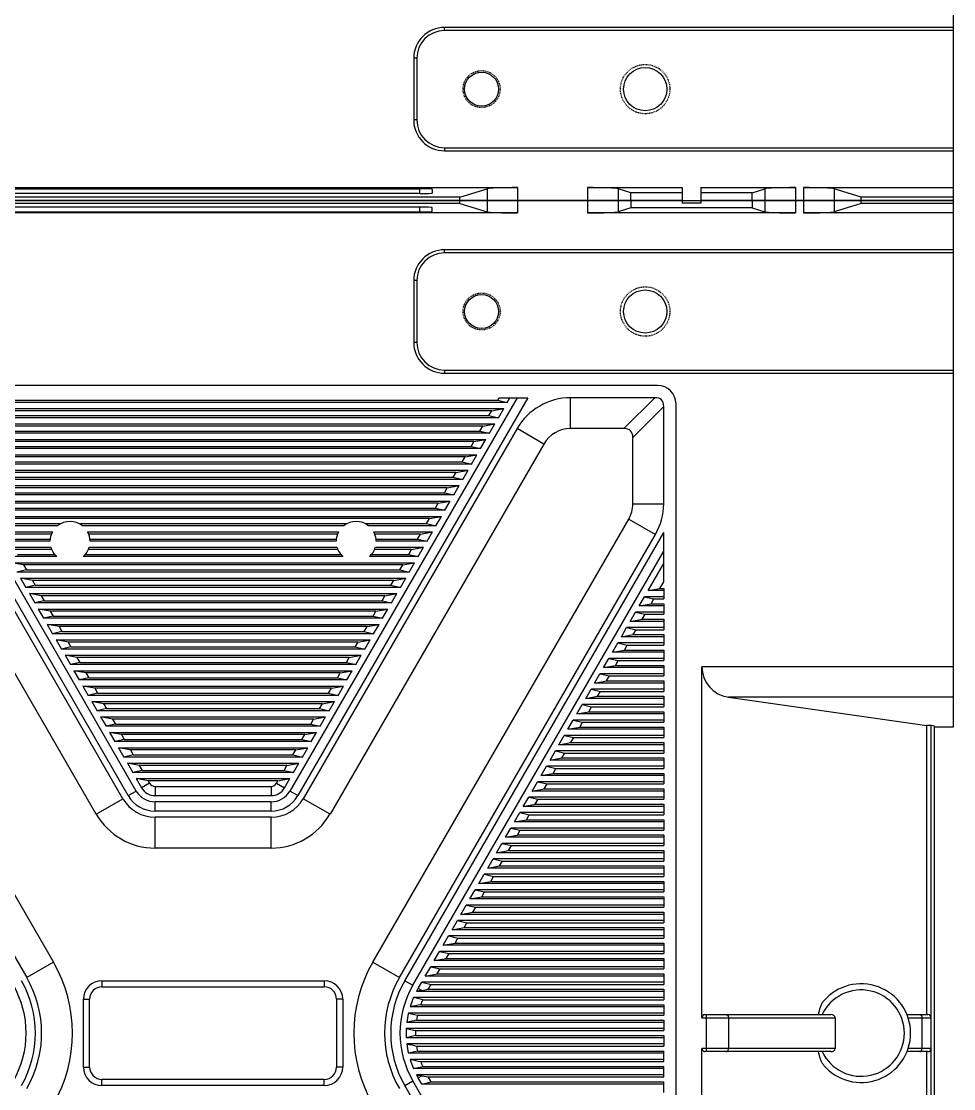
# Model space of a CAD drawing. Header units: millimetres. Extents: x 2185 to 26698, y 9658 to 17427.
# Drawn here: x 24235.5 to 24386.5, y 13711.7 to 13884.7 of the extents above; entities that cross this region are included whole.
import ezdxf

# ---------------------------------------------------------------- set-up
doc = ezdxf.new("R2010")
doc.units = ezdxf.units.MM
doc.linetypes.add('HIDDEN', pattern=[0.2, 0.1, -0.1])
doc.layers.add('02___PRT_ALL_AXES', color=7, linetype='Continuous')
doc.layers.add('DEFAULT_2', color=8, linetype='HIDDEN')

# ---------------------------------------------------------------- blocks, each defined once
blk = doc.blocks.new('543')
at = {"color": 7, "linetype": 'Continuous'}
for p, q in [((13760.14, 9953.98), (14000.09, 9953.98)), ((13920.12, 9953.48), (13920.12, 9953.98)), ((13924.51, 9953.98), (13924.51, 9952.14)), ((13929.46, 9953.98), (13929.46, 9951.95)), ((13940.78, 9953.98), (13940.78, 9951.95)), ((13945.73, 9953.98), (13945.73, 9952.14)), ((13947.8, 9953.98), (13947.8, 9952.77)), ((13967.44, 9953.98), (13967.44, 9952.77)), ((13969.51, 9953.98), (13969.51, 9952.14)), ((13974.46, 9953.98), (13974.46, 9951.95)), ((13975.78, 9953.98), (13975.78, 9951.95)), ((13980.73, 9953.98), (13980.73, 9952.14)), ((13985.12, 9953.48), (13985.12, 9953.98)), ((14000.09, 9868.64), (14000.09, 9953.98)), ((13929.46, 9951.95), (13830.78, 9951.95)), ((13920.12, 9953.48), (13840.12, 9953.48)), ((13913.62, 9952.91), (13846.62, 9952.91)), ((13846.62, 9952.12), (13913.62, 9952.12)), ((13913.62, 9952.12), (13913.62, 9952.91)), ((13915.62, 9952.21), (13915.62, 9952.82)), ((13920.12, 9953.48), (13924.51, 9952.14)), ((13974.46, 9951.95), (13940.78, 9951.95)), ((13947.8, 9952.77), (13945.73, 9952.14)), ((13967.44, 9952.77), (13947.8, 9952.77)), ((13967.44, 9952.77), (13969.51, 9952.14)), ((14000.09, 9951.95), (13975.78, 9951.95)), ((13985.12, 9953.48), (13980.73, 9952.14)), ((14000.09, 9953.48), (13985.12, 9953.48)), ((13917.62, 9945.48), (13917.62, 9945.98)), ((14000.09, 9945.98), (13917.62, 9945.98)), ((14000.09, 9945.48), (13917.62, 9945.48)), ((13912.62, 9940.98), (13912.62, 9930.98)), ((13913.12, 9940.98), (13912.62, 9940.98)), ((13913.12, 9940.98), (13913.12, 9930.98)), ((13913.12, 9930.98), (13912.62, 9930.98)), ((13917.62, 9926.48), (13917.62, 9925.98)), ((13917.62, 9926.48), (14000.09, 9926.48)), ((13917.62, 9925.98), (14000.09, 9925.98)), ((13952.12, 9924), (13808.12, 9924)), ((13866.38, 9857.5), (13829.14, 9922)), ((13867.68, 9858.25), (13830.87, 9922)), ((13927.78, 9921.25), (13832.46, 9921.25)), ((13833.99, 9921.6), (13926.25, 9921.6)), ((13929.37, 9922), (13892.56, 9858.25)), ((13931.1, 9922), (13893.86, 9857.5)), ((13926.25, 9921.6), (13926.48, 9922)), ((13926.25, 9921.6), (13927.78, 9921.25)), ((13926.48, 9922), (13931.1, 9922)), ((13927.78, 9921.25), (13928.21, 9922)), ((13938.03, 9917), (13938.03, 9922)), ((13951.68, 9922), (13938.03, 9922)), ((13951.68, 9922), (13946.68, 9917)), ((13955.12, 9717), (13955.12, 9921)), ((13833.04, 9920.25), (13927.2, 9920.25)), ((13925.27, 9919.9), (13834.97, 9919.9)), ((13835.43, 9919.1), (13924.81, 9919.1)), ((13924.81, 9919.1), (13925.27, 9919.9)), ((13924.81, 9919.1), (13926.34, 9918.75)), ((13925.27, 9919.9), (13927.2, 9920.25)), ((13926.34, 9918.75), (13927.2, 9920.25)), ((13953.12, 9920.57), (13948.12, 9915.57)), ((13953.12, 9904.82), (13953.12, 9920.57)), ((13926.34, 9918.75), (13833.9, 9918.75)), ((13834.48, 9917.75), (13925.76, 9917.75)), ((13923.83, 9917.4), (13836.41, 9917.4)), ((13923.36, 9916.6), (13923.83, 9917.4)), ((13923.83, 9917.4), (13925.76, 9917.75)), ((13924.89, 9916.25), (13925.76, 9917.75)), ((13865.51, 9857), (13830.87, 9917)), ((13924.89, 9916.25), (13835.35, 9916.25)), ((13836.88, 9916.6), (13923.36, 9916.6)), ((13929.37, 9917), (13894.73, 9857)), ((13923.36, 9916.6), (13924.89, 9916.25)), ((13933.7, 9914.5), (13929.37, 9917)), ((13946.68, 9917), (13938.03, 9917)), ((13948.12, 9904.82), (13948.12, 9915.57)), ((13861.18, 9854.5), (13826.54, 9914.5)), ((13835.92, 9915.25), (13924.32, 9915.25)), ((13923.45, 9913.75), (13836.79, 9913.75)), ((13922.38, 9914.9), (13837.86, 9914.9)), ((13838.32, 9914.1), (13921.92, 9914.1)), ((13933.7, 9914.5), (13899.06, 9854.5)), ((13921.92, 9914.1), (13922.38, 9914.9)), ((13921.92, 9914.1), (13923.45, 9913.75)), ((13922.38, 9914.9), (13924.32, 9915.25)), ((13923.45, 9913.75), (13924.32, 9915.25)), ((13837.37, 9912.75), (13922.87, 9912.75)), ((13920.94, 9912.4), (13839.3, 9912.4)), ((13920.48, 9911.6), (13920.94, 9912.4)), ((13920.94, 9912.4), (13922.87, 9912.75)), ((13922.01, 9911.25), (13922.87, 9912.75)), ((13922.01, 9911.25), (13838.23, 9911.25)), ((13839.76, 9911.6), (13920.48, 9911.6)), ((13920.48, 9911.6), (13922.01, 9911.25)), ((13838.81, 9910.25), (13921.43, 9910.25)), ((13920.56, 9908.75), (13839.68, 9908.75)), ((13919.5, 9909.9), (13840.74, 9909.9)), ((13841.21, 9909.1), (13919.03, 9909.1)), ((13919.03, 9909.1), (13919.5, 9909.9)), ((13919.03, 9909.1), (13920.56, 9908.75)), ((13919.5, 9909.9), (13921.43, 9910.25)), ((13920.56, 9908.75), (13921.43, 9910.25)), ((13840.25, 9907.75), (13919.99, 9907.75)), ((13918.05, 9907.4), (13842.19, 9907.4)), ((13917.59, 9906.6), (13918.05, 9907.4)), ((13918.05, 9907.4), (13919.99, 9907.75)), ((13919.12, 9906.25), (13919.99, 9907.75)), ((13919.12, 9906.25), (13841.12, 9906.25)), ((13841.7, 9905.25), (13918.54, 9905.25)), ((13842.65, 9906.6), (13917.59, 9906.6)), ((13916.61, 9904.9), (13918.54, 9905.25)), ((13917.59, 9906.6), (13919.12, 9906.25)), ((13917.68, 9903.75), (13918.54, 9905.25)), ((13917.68, 9903.75), (13842.56, 9903.75)), ((13916.61, 9904.9), (13843.63, 9904.9)), ((13844.09, 9904.1), (13916.15, 9904.1)), ((13916.15, 9904.1), (13916.61, 9904.9)), ((13916.15, 9904.1), (13917.68, 9903.75)), ((13948.12, 9904.82), (13953.12, 9904.82)), ((13812.79, 9902.32), (13854.25, 9830.5)), ((13843.14, 9902.75), (13917.1, 9902.75)), ((13915.17, 9902.4), (13845.07, 9902.4)), ((13905.99, 9830.5), (13947.45, 9902.32)), ((13914.7, 9901.6), (13915.17, 9902.4)), ((13915.17, 9902.4), (13917.1, 9902.75)), ((13916.23, 9901.25), (13917.1, 9902.75)), ((13947.45, 9902.32), (13951.78, 9899.82)), ((13911.18, 9827.5), (13953.12, 9900.14)), ((13913.26, 9899.1), (13913.72, 9899.9)), ((13913.72, 9899.9), (13915.66, 9900.25)), ((13914.7, 9901.6), (13916.23, 9901.25)), ((13914.79, 9898.75), (13915.66, 9900.25)), ((13953.12, 9892.14), (13953.12, 9900.14)), ((13808.46, 9899.82), (13849.92, 9828)), ((13910.32, 9828), (13951.78, 9899.82)), ((13913.26, 9899.1), (13914.79, 9898.75)), ((13911.82, 9896.6), (13912.28, 9897.4)), ((13911.82, 9896.6), (13913.35, 9896.25)), ((13912.28, 9897.4), (13914.21, 9897.75)), ((13912.48, 9826.75), (13953.12, 9897.14)), ((13913.35, 9896.25), (13914.21, 9897.75)), ((13849.4, 9894.9), (13847.47, 9895.25)), ((13847.47, 9895.25), (13912.77, 9895.25)), ((13849.4, 9894.9), (13849.87, 9894.1)), ((13910.84, 9894.9), (13849.4, 9894.9)), ((13910.37, 9894.1), (13910.84, 9894.9)), ((13910.84, 9894.9), (13912.77, 9895.25)), ((13911.9, 9893.75), (13912.77, 9895.25)), ((13950.59, 9890.75), (13953.12, 9895.14)), ((13849.87, 9894.1), (13848.34, 9893.75)), ((13911.9, 9893.75), (13848.34, 9893.75)), ((13849.87, 9894.1), (13910.37, 9894.1)), ((13910.37, 9894.1), (13911.9, 9893.75)), ((13848.91, 9892.75), (13849.78, 9891.25)), ((13848.91, 9892.75), (13911.33, 9892.75)), ((13850.85, 9892.4), (13848.91, 9892.75)), ((13851.31, 9891.6), (13849.78, 9891.25)), ((13910.46, 9891.25), (13849.78, 9891.25)), ((13850.85, 9892.4), (13851.31, 9891.6)), ((13909.39, 9892.4), (13850.85, 9892.4)), ((13851.31, 9891.6), (13908.93, 9891.6)), ((13908.93, 9891.6), (13909.39, 9892.4)), ((13908.93, 9891.6), (13910.46, 9891.25)), ((13909.39, 9892.4), (13911.33, 9892.75)), ((13910.46, 9891.25), (13911.33, 9892.75)), ((13952.52, 9891.1), (13953.12, 9892.14)), ((13850.36, 9890.25), (13851.22, 9888.75)), ((13850.36, 9890.25), (13909.88, 9890.25)), ((13852.29, 9889.9), (13850.36, 9890.25)), ((13852.29, 9889.9), (13852.75, 9889.1)), ((13907.95, 9889.9), (13852.29, 9889.9)), ((13907.49, 9889.1), (13907.95, 9889.9)), ((13907.95, 9889.9), (13909.88, 9890.25)), ((13909.02, 9888.75), (13909.88, 9890.25)), ((13949.14, 9888.25), (13950.01, 9889.75)), ((13953.12, 9889.75), (13950.01, 9889.75)), ((13950.01, 9889.75), (13951.54, 9889.4)), ((13950.59, 9890.75), (13952.52, 9891.1)), ((13953.12, 9890.75), (13950.59, 9890.75)), ((13952.52, 9891.1), (13953.12, 9891.1)), ((13953.12, 9891.1), (13953.12, 9889.4)), ((13852.75, 9889.1), (13851.22, 9888.75)), ((13909.02, 9888.75), (13851.22, 9888.75)), ((13852.75, 9889.1), (13907.49, 9889.1)), ((13907.49, 9889.1), (13909.02, 9888.75)), ((13949.14, 9888.25), (13951.08, 9888.6)), ((13953.12, 9888.25), (13949.14, 9888.25)), ((13951.08, 9888.6), (13951.54, 9889.4)), ((13951.08, 9888.6), (13953.12, 9888.6)), ((13951.54, 9889.4), (13953.12, 9889.4)), ((13953.12, 9888.6), (13953.12, 9886.9)), ((13851.8, 9887.75), (13852.67, 9886.25)), ((13851.8, 9887.75), (13908.44, 9887.75)), ((13853.73, 9887.4), (13851.8, 9887.75)), ((13854.2, 9886.6), (13852.67, 9886.25)), ((13907.57, 9886.25), (13852.67, 9886.25)), ((13853.73, 9887.4), (13854.2, 9886.6)), ((13906.51, 9887.4), (13853.73, 9887.4)), ((13854.2, 9886.6), (13906.04, 9886.6)), ((13906.04, 9886.6), (13906.51, 9887.4)), ((13906.04, 9886.6), (13907.57, 9886.25)), ((13906.51, 9887.4), (13908.44, 9887.75)), ((13907.57, 9886.25), (13908.44, 9887.75)), ((13947.7, 9885.75), (13948.57, 9887.25)), ((13947.7, 9885.75), (13949.63, 9886.1)), ((13953.12, 9887.25), (13948.57, 9887.25)), ((13948.57, 9887.25), (13950.1, 9886.9)), ((13949.63, 9886.1), (13950.1, 9886.9)), ((13949.63, 9886.1), (13953.12, 9886.1)), ((13950.1, 9886.9), (13953.12, 9886.9)), ((13953.12, 9886.1), (13953.12, 9884.4)), ((13853.24, 9885.25), (13854.11, 9883.75)), ((13853.24, 9885.25), (13907, 9885.25)), ((13855.18, 9884.9), (13853.24, 9885.25)), ((13855.18, 9884.9), (13855.64, 9884.1)), ((13905.06, 9884.9), (13855.18, 9884.9)), ((13904.6, 9884.1), (13905.06, 9884.9)), ((13905.06, 9884.9), (13907, 9885.25)), ((13906.13, 9883.75), (13907, 9885.25)), ((13946.26, 9883.25), (13947.12, 9884.75)), ((13953.12, 9884.75), (13947.12, 9884.75)), ((13947.12, 9884.75), (13948.65, 9884.4)), ((13953.12, 9885.75), (13947.7, 9885.75)), ((13948.19, 9883.6), (13948.65, 9884.4)), ((13948.65, 9884.4), (13953.12, 9884.4)), ((13855.64, 9884.1), (13854.11, 9883.75)), ((13906.13, 9883.75), (13854.11, 9883.75)), ((13854.69, 9882.75), (13855.55, 9881.25)), ((13856.62, 9882.4), (13854.69, 9882.75)), ((13854.69, 9882.75), (13905.55, 9882.75)), ((13855.64, 9884.1), (13904.6, 9884.1)), ((13903.62, 9882.4), (13905.55, 9882.75)), ((13904.6, 9884.1), (13906.13, 9883.75)), ((13904.69, 9881.25), (13905.55, 9882.75)), ((13946.26, 9883.25), (13948.19, 9883.6)), ((13953.12, 9883.25), (13946.26, 9883.25)), ((13948.19, 9883.6), (13953.12, 9883.6)), ((13953.12, 9883.6), (13953.12, 9881.9)), ((13857.08, 9881.6), (13855.55, 9881.25)), ((13904.69, 9881.25), (13855.55, 9881.25)), ((13856.62, 9882.4), (13857.08, 9881.6)), ((13903.62, 9882.4), (13856.62, 9882.4)), ((13857.08, 9881.6), (13903.16, 9881.6)), ((13903.16, 9881.6), (13903.62, 9882.4)), ((13903.16, 9881.6), (13904.69, 9881.25)), ((13944.81, 9880.75), (13945.68, 9882.25)), ((13944.81, 9880.75), (13946.75, 9881.1)), ((13953.12, 9882.25), (13945.68, 9882.25)), ((13945.68, 9882.25), (13947.21, 9881.9)), ((13946.75, 9881.1), (13947.21, 9881.9)), ((13946.75, 9881.1), (13953.12, 9881.1)), ((13947.21, 9881.9), (13953.12, 9881.9)), ((13953.12, 9881.1), (13953.12, 9879.4)), ((13856.13, 9880.25), (13857, 9878.75)), ((13858.06, 9879.9), (13856.13, 9880.25)), ((13856.13, 9880.25), (13904.11, 9880.25)), ((13858.06, 9879.9), (13858.53, 9879.1)), ((13902.18, 9879.9), (13858.06, 9879.9)), ((13901.71, 9879.1), (13902.18, 9879.9)), ((13902.18, 9879.9), (13904.11, 9880.25)), ((13903.24, 9878.75), (13904.11, 9880.25)), ((13943.37, 9878.25), (13944.24, 9879.75)), ((13953.12, 9879.75), (13944.24, 9879.75)), ((13944.24, 9879.75), (13945.77, 9879.4)), ((13953.12, 9880.75), (13944.81, 9880.75)), ((13945.3, 9878.6), (13945.77, 9879.4)), ((13945.77, 9879.4), (13953.12, 9879.4)), ((13858.53, 9879.1), (13857, 9878.75)), ((13903.24, 9878.75), (13857, 9878.75)), ((13857.57, 9877.75), (13858.44, 9876.25)), ((13857.57, 9877.75), (13902.67, 9877.75)), ((13859.51, 9877.4), (13857.57, 9877.75)), ((13858.53, 9879.1), (13901.71, 9879.1)), ((13900.73, 9877.4), (13902.67, 9877.75)), ((13901.71, 9879.1), (13903.24, 9878.75)), ((13901.8, 9876.25), (13902.67, 9877.75)), ((13943.37, 9878.25), (13945.3, 9878.6)), ((13953.12, 9878.25), (13943.37, 9878.25)), ((13945.3, 9878.6), (13953.12, 9878.6)), ((13953.12, 9878.6), (13953.12, 9876.9)), ((14000.09, 9878.4), (13959.31, 9878.4)), ((13959.31, 9821.5), (13959.31, 9878.4)), ((13859.97, 9876.6), (13858.44, 9876.25)), ((13901.8, 9876.25), (13858.44, 9876.25)), ((13859.51, 9877.4), (13859.97, 9876.6)), ((13900.73, 9877.4), (13859.51, 9877.4)), ((13859.97, 9876.6), (13900.27, 9876.6)), ((13900.27, 9876.6), (13900.73, 9877.4)), ((13900.27, 9876.6), (13901.8, 9876.25)), ((13941.93, 9875.75), (13942.79, 9877.25)), ((13941.93, 9875.75), (13943.86, 9876.1)), ((13953.12, 9875.75), (13941.93, 9875.75)), ((13953.12, 9877.25), (13942.79, 9877.25)), ((13942.79, 9877.25), (13944.32, 9876.9)), ((13943.86, 9876.1), (13944.32, 9876.9)), ((13943.86, 9876.1), (13953.12, 9876.1)), ((13944.32, 9876.9), (13953.12, 9876.9)), ((13953.12, 9876.1), (13953.12, 9874.4)), ((13859.02, 9875.25), (13859.88, 9873.75)), ((13859.02, 9875.25), (13901.22, 9875.25)), ((13860.95, 9874.9), (13859.02, 9875.25)), ((13861.41, 9874.1), (13859.88, 9873.75)), ((13860.95, 9874.9), (13861.41, 9874.1)), ((13899.29, 9874.9), (13860.95, 9874.9)), ((13861.41, 9874.1), (13898.83, 9874.1)), ((13898.83, 9874.1), (13899.29, 9874.9)), ((13898.83, 9874.1), (13900.36, 9873.75)), ((13899.29, 9874.9), (13901.22, 9875.25)), ((13900.36, 9873.75), (13901.22, 9875.25)), ((13940.48, 9873.25), (13941.35, 9874.75)), ((13953.12, 9874.75), (13941.35, 9874.75)), ((13941.35, 9874.75), (13942.88, 9874.4)), ((13942.42, 9873.6), (13942.88, 9874.4)), ((13942.88, 9874.4), (13953.12, 9874.4)), ((13900.36, 9873.75), (13859.88, 9873.75)), ((13860.46, 9872.75), (13861.33, 9871.25)), ((13860.46, 9872.75), (13899.78, 9872.75)), ((13862.39, 9872.4), (13860.46, 9872.75)), ((13862.39, 9872.4), (13862.86, 9871.6)), ((13897.85, 9872.4), (13862.39, 9872.4)), ((13897.38, 9871.6), (13897.85, 9872.4)), ((13897.85, 9872.4), (13899.78, 9872.75)), ((13898.91, 9871.25), (13899.78, 9872.75)), ((13939.04, 9870.75), (13939.91, 9872.25)), ((13953.12, 9872.25), (13939.91, 9872.25)), ((13939.91, 9872.25), (13941.44, 9871.9)), ((13940.48, 9873.25), (13942.42, 9873.6)), ((13953.12, 9873.25), (13940.48, 9873.25)), ((13942.42, 9873.6), (13953.12, 9873.6)), ((13953.12, 9873.6), (13953.12, 9871.9)), ((14000.09, 9873.45), (13963.61, 9873.45)), ((13963.61, 9873.45), (13995.73, 9868.87)), ((13862.86, 9871.6), (13861.33, 9871.25)), ((13898.91, 9871.25), (13861.33, 9871.25)), ((13862.86, 9871.6), (13897.38, 9871.6)), ((13897.38, 9871.6), (13898.91, 9871.25)), ((13939.04, 9870.75), (13940.97, 9871.1)), ((13953.12, 9870.75), (13939.04, 9870.75)), ((13940.97, 9871.1), (13941.44, 9871.9)), ((13940.97, 9871.1), (13953.12, 9871.1)), ((13941.44, 9871.9), (13953.12, 9871.9)), ((13953.12, 9871.1), (13953.12, 9869.4)), ((13861.9, 9870.25), (13862.77, 9868.75)), ((13861.9, 9870.25), (13898.34, 9870.25)), ((13863.84, 9869.9), (13861.9, 9870.25)), ((13864.3, 9869.1), (13862.77, 9868.75)), ((13863.84, 9869.9), (13864.3, 9869.1)), ((13896.4, 9869.9), (13863.84, 9869.9)), ((13864.3, 9869.1), (13895.94, 9869.1)), ((13895.94, 9869.1), (13896.4, 9869.9)), ((13895.94, 9869.1), (13897.47, 9868.75)), ((13896.4, 9869.9), (13898.34, 9870.25)), ((13897.47, 9868.75), (13898.34, 9870.25)), ((13937.6, 9868.25), (13938.46, 9869.75)), ((13953.12, 9869.75), (13938.46, 9869.75)), ((13938.46, 9869.75), (13939.99, 9869.4)), ((13939.53, 9868.6), (13939.99, 9869.4)), ((13939.99, 9869.4), (13953.12, 9869.4)), ((13996.43, 9868.87), (13995.73, 9868.87)), ((13995.73, 9822), (13995.73, 9868.87)), ((13997.02, 9868.78), (13996.43, 9868.87)), ((13996.43, 9769.14), (13996.43, 9868.87)), ((13997.02, 9769.22), (13997.02, 9868.78)), ((13897.47, 9868.75), (13862.77, 9868.75)), ((13863.35, 9867.75), (13864.21, 9866.25)), ((13865.28, 9867.4), (13863.35, 9867.75)), ((13863.35, 9867.75), (13896.89, 9867.75)), ((13865.28, 9867.4), (13865.74, 9866.6)), ((13894.96, 9867.4), (13865.28, 9867.4)), ((13894.5, 9866.6), (13894.96, 9867.4)), ((13894.96, 9867.4), (13896.89, 9867.75)), ((13896.03, 9866.25), (13896.89, 9867.75)), ((13936.15, 9865.75), (13937.02, 9867.25)), ((13953.12, 9867.25), (13937.02, 9867.25)), ((13937.02, 9867.25), (13938.55, 9866.9)), ((13937.6, 9868.25), (13939.53, 9868.6)), ((13953.12, 9868.25), (13937.6, 9868.25)), ((13939.53, 9868.6), (13953.12, 9868.6)), ((13953.12, 9868.6), (13953.12, 9866.9)), ((13997.02, 9868.64), (14000.09, 9868.64)), ((13865.74, 9866.6), (13864.21, 9866.25)), ((13896.03, 9866.25), (13864.21, 9866.25)), ((13865.74, 9866.6), (13894.5, 9866.6)), ((13894.5, 9866.6), (13896.03, 9866.25)), ((13936.15, 9865.75), (13938.09, 9866.1)), ((13953.12, 9865.75), (13936.15, 9865.75)), ((13938.09, 9866.1), (13938.55, 9866.9)), ((13938.09, 9866.1), (13953.12, 9866.1)), ((13938.55, 9866.9), (13953.12, 9866.9)), ((13953.12, 9866.1), (13953.12, 9864.4)), ((13864.79, 9865.25), (13865.66, 9863.75)), ((13866.72, 9864.9), (13864.79, 9865.25)), ((13864.79, 9865.25), (13895.45, 9865.25)), ((13867.19, 9864.1), (13865.66, 9863.75)), ((13894.58, 9863.75), (13865.66, 9863.75)), ((13866.72, 9864.9), (13867.19, 9864.1)), ((13893.52, 9864.9), (13866.72, 9864.9)), ((13867.19, 9864.1), (13893.05, 9864.1)), ((13893.05, 9864.1), (13893.52, 9864.9)), ((13893.05, 9864.1), (13894.58, 9863.75)), ((13893.52, 9864.9), (13895.45, 9865.25)), ((13894.58, 9863.75), (13895.45, 9865.25)), ((13934.71, 9863.25), (13935.58, 9864.75)), ((13934.71, 9863.25), (13936.64, 9863.6)), ((13953.12, 9864.75), (13935.58, 9864.75)), ((13935.58, 9864.75), (13937.11, 9864.4)), ((13936.64, 9863.6), (13937.11, 9864.4)), ((13936.64, 9863.6), (13953.12, 9863.6)), ((13937.11, 9864.4), (13953.12, 9864.4)), ((13953.12, 9863.6), (13953.12, 9861.9)), ((13866.23, 9862.75), (13867.1, 9861.25)), ((13866.23, 9862.75), (13894.01, 9862.75)), ((13868.17, 9862.4), (13866.23, 9862.75)), ((13868.17, 9862.4), (13868.63, 9861.6)), ((13892.07, 9862.4), (13868.17, 9862.4)), ((13891.61, 9861.6), (13892.07, 9862.4)), ((13892.07, 9862.4), (13894.01, 9862.75)), ((13893.14, 9861.25), (13894.01, 9862.75)), ((13933.27, 9860.75), (13934.13, 9862.25)), ((13953.12, 9862.25), (13934.13, 9862.25)), ((13934.13, 9862.25), (13935.66, 9861.9)), ((13953.12, 9863.25), (13934.71, 9863.25)), ((13935.2, 9861.1), (13935.66, 9861.9)), ((13935.66, 9861.9), (13953.12, 9861.9)), ((13868.63, 9861.6), (13867.1, 9861.25)), ((13893.14, 9861.25), (13867.1, 9861.25)), ((13867.68, 9860.25), (13868.54, 9858.75)), ((13867.68, 9860.25), (13892.56, 9860.25)), ((13869.61, 9859.9), (13867.68, 9860.25)), ((13868.63, 9861.6), (13891.61, 9861.6)), ((13890.63, 9859.9), (13892.56, 9860.25)), ((13891.61, 9861.6), (13893.14, 9861.25)), ((13891.7, 9858.75), (13892.56, 9860.25)), ((13933.27, 9860.75), (13935.2, 9861.1)), ((13953.12, 9860.75), (13933.27, 9860.75)), ((13935.2, 9861.1), (13953.12, 9861.1)), ((13953.12, 9861.1), (13953.12, 9859.4)), ((13869.84, 9859.5), (13868.54, 9858.75)), ((13869.61, 9859.9), (13869.84, 9859.5)), ((13890.63, 9859.9), (13869.61, 9859.9)), ((13870.71, 9859), (13870.71, 9857.5)), ((13870.71, 9859), (13889.53, 9859)), ((13889.53, 9859), (13889.53, 9857.5)), ((13890.4, 9859.5), (13890.63, 9859.9)), ((13890.4, 9859.5), (13891.7, 9858.75)), ((13931.82, 9858.25), (13932.69, 9859.75)), ((13931.82, 9858.25), (13933.76, 9858.6)), ((13953.12, 9859.75), (13932.69, 9859.75)), ((13932.69, 9859.75), (13934.22, 9859.4)), ((13933.76, 9858.6), (13934.22, 9859.4)), ((13933.76, 9858.6), (13953.12, 9858.6)), ((13934.22, 9859.4), (13953.12, 9859.4)), ((13953.12, 9858.6), (13953.12, 9856.9)), ((13861.18, 9854.5), (13865.51, 9857)), ((13866.38, 9857.5), (13867.68, 9858.25)), ((13870.71, 9857.5), (13889.53, 9857.5)), ((13893.86, 9857.5), (13892.56, 9858.25)), ((13899.06, 9854.5), (13894.73, 9857)), ((13930.38, 9855.75), (13931.25, 9857.25)), ((13953.12, 9857.25), (13931.25, 9857.25)), ((13931.25, 9857.25), (13932.78, 9856.9)), ((13953.12, 9858.25), (13931.82, 9858.25)), ((13932.31, 9856.1), (13932.78, 9856.9)), ((13932.78, 9856.9), (13953.12, 9856.9)), ((13870.71, 9855), (13870.71, 9856.5)), ((13889.53, 9856.5), (13870.71, 9856.5)), ((13889.53, 9855), (13870.71, 9855)), ((13889.53, 9855), (13889.53, 9856.5)), ((13930.38, 9855.75), (13932.31, 9856.1)), ((13953.12, 9855.75), (13930.38, 9855.75)), ((13932.31, 9856.1), (13953.12, 9856.1)), ((13953.12, 9856.1), (13953.12, 9854.4)), ((13870.71, 9849), (13870.71, 9854)), ((13889.53, 9854), (13870.71, 9854)), ((13889.53, 9849), (13889.53, 9854)), ((13928.94, 9853.25), (13929.8, 9854.75)), ((13928.94, 9853.25), (13930.87, 9853.6)), ((13953.12, 9853.25), (13928.94, 9853.25)), ((13953.12, 9854.75), (13929.8, 9854.75)), ((13929.8, 9854.75), (13931.33, 9854.4)), ((13930.87, 9853.6), (13931.33, 9854.4)), ((13930.87, 9853.6), (13953.12, 9853.6)), ((13931.33, 9854.4), (13953.12, 9854.4)), ((13953.12, 9853.6), (13953.12, 9851.9)), ((13927.49, 9850.75), (13928.36, 9852.25)), ((13953.12, 9852.25), (13928.36, 9852.25)), ((13928.36, 9852.25), (13929.89, 9851.9)), ((13929.43, 9851.1), (13929.89, 9851.9)), ((13929.89, 9851.9), (13953.12, 9851.9)), ((13926.05, 9848.25), (13926.91, 9849.75)), ((13953.12, 9849.75), (13926.91, 9849.75)), ((13926.91, 9849.75), (13928.44, 9849.4)), ((13927.49, 9850.75), (13929.43, 9851.1)), ((13953.12, 9850.75), (13927.49, 9850.75)), ((13953.12, 9851.1), (13929.43, 9851.1)), ((13953.12, 9851.1), (13953.12, 9849.4)), ((13889.53, 9849), (13870.71, 9849)), ((13926.05, 9848.25), (13927.98, 9848.6)), ((13953.12, 9848.25), (13926.05, 9848.25)), ((13927.98, 9848.6), (13928.44, 9849.4)), ((13927.98, 9848.6), (13953.12, 9848.6)), ((13928.44, 9849.4), (13953.12, 9849.4)), ((13953.12, 9848.6), (13953.12, 9846.9)), ((13924.61, 9845.75), (13925.47, 9847.25)), ((13953.12, 9847.25), (13925.47, 9847.25)), ((13925.47, 9847.25), (13927, 9846.9)), ((13926.54, 9846.1), (13927, 9846.9)), ((13927, 9846.9), (13953.12, 9846.9)), ((13923.16, 9843.25), (13924.03, 9844.75)), ((13953.12, 9844.75), (13924.03, 9844.75)), ((13924.03, 9844.75), (13925.56, 9844.4)), ((13924.61, 9845.75), (13926.54, 9846.1)), ((13953.12, 9845.75), (13924.61, 9845.75)), ((13926.54, 9846.1), (13953.12, 9846.1)), ((13953.12, 9846.1), (13953.12, 9844.4)), ((13923.16, 9843.25), (13925.1, 9843.6)), ((13953.12, 9843.25), (13923.16, 9843.25)), ((13925.1, 9843.6), (13925.56, 9844.4)), ((13925.1, 9843.6), (13953.12, 9843.6)), ((13925.56, 9844.4), (13953.12, 9844.4)), ((13953.12, 9843.6), (13953.12, 9841.9)), ((13921.72, 9840.75), (13922.58, 9842.25)), ((13921.72, 9840.75), (13923.65, 9841.1)), ((13953.12, 9842.25), (13922.58, 9842.25)), ((13922.58, 9842.25), (13924.11, 9841.9)), ((13923.65, 9841.1), (13924.11, 9841.9)), ((13923.65, 9841.1), (13953.12, 9841.1)), ((13924.11, 9841.9), (13953.12, 9841.9)), ((13953.12, 9841.1), (13953.12, 9839.4)), ((13920.28, 9838.25), (13921.14, 9839.75)), ((13953.12, 9839.75), (13921.14, 9839.75)), ((13921.14, 9839.75), (13922.67, 9839.4)), ((13953.12, 9840.75), (13921.72, 9840.75)), ((13922.21, 9838.6), (13922.67, 9839.4)), ((13922.67, 9839.4), (13953.12, 9839.4)), ((13920.28, 9838.25), (13922.21, 9838.6)), ((13953.12, 9838.25), (13920.28, 9838.25)), ((13922.21, 9838.6), (13953.12, 9838.6)), ((13953.12, 9838.6), (13953.12, 9836.9)), ((13918.83, 9835.75), (13919.7, 9837.25)), ((13918.83, 9835.75), (13920.77, 9836.1)), ((13953.12, 9837.25), (13919.7, 9837.25)), ((13919.7, 9837.25), (13921.23, 9836.9)), ((13920.77, 9836.1), (13921.23, 9836.9)), ((13920.77, 9836.1), (13953.12, 9836.1)), ((13921.23, 9836.9), (13953.12, 9836.9)), ((13953.12, 9836.1), (13953.12, 9834.4)), ((13917.39, 9833.25), (13918.25, 9834.75)), ((13953.12, 9834.75), (13918.25, 9834.75)), ((13918.25, 9834.75), (13919.78, 9834.4)), ((13953.12, 9835.75), (13918.83, 9835.75)), ((13919.32, 9833.6), (13919.78, 9834.4)), ((13919.78, 9834.4), (13953.12, 9834.4)), ((13917.39, 9833.25), (13919.32, 9833.6)), ((13953.12, 9833.25), (13917.39, 9833.25)), ((13919.32, 9833.6), (13953.12, 9833.6)), ((13953.12, 9833.6), (13953.12, 9831.9)), ((13915.95, 9830.75), (13916.81, 9832.25)), ((13915.95, 9830.75), (13917.88, 9831.1)), ((13953.12, 9830.75), (13915.95, 9830.75)), ((13953.12, 9832.25), (13916.81, 9832.25)), ((13916.81, 9832.25), (13918.34, 9831.9)), ((13917.88, 9831.1), (13918.34, 9831.9)), ((13917.88, 9831.1), (13953.12, 9831.1)), ((13918.34, 9831.9), (13953.12, 9831.9)), ((13953.12, 9831.1), (13953.12, 9829.4)), ((13854.25, 9830.5), (13849.92, 9828)), ((13905.99, 9830.5), (13910.32, 9828)), ((13914.5, 9828.25), (13915.37, 9829.75)), ((13953.12, 9829.75), (13915.37, 9829.75)), ((13915.37, 9829.75), (13916.9, 9829.4)), ((13916.44, 9828.6), (13916.9, 9829.4)), ((13916.9, 9829.4), (13953.12, 9829.4)), ((13862.12, 9827.5), (13862.12, 9826.5)), ((13862.12, 9827.5), (13898.12, 9827.5)), ((13898.12, 9827.5), (13898.12, 9826.5)), ((13911.18, 9827.5), (13912.48, 9826.75)), ((13913.35, 9826.25), (13913.92, 9827.25)), ((13953.12, 9827.25), (13913.92, 9827.25)), ((13913.92, 9827.25), (13915.45, 9826.9)), ((13914.5, 9828.25), (13916.44, 9828.6)), ((13953.12, 9828.25), (13914.5, 9828.25)), ((13916.44, 9828.6), (13953.12, 9828.6)), ((13953.12, 9828.6), (13953.12, 9826.9)), ((13862.12, 9826.5), (13898.12, 9826.5)), ((13953.12, 9825.75), (13913.07, 9825.75)), ((13913.94, 9825.91), (13913.35, 9826.25)), ((13913.94, 9825.91), (13914.99, 9826.1)), ((13914.99, 9826.1), (13915.45, 9826.9)), ((13914.99, 9826.1), (13953.12, 9826.1)), ((13915.45, 9826.9), (13953.12, 9826.9)), ((13953.12, 9826.1), (13953.12, 9824.4)), ((13859.12, 9813.5), (13859.12, 9824.5)), ((13859.12, 9824.5), (13860.12, 9824.5)), ((13860.12, 9813.5), (13860.12, 9824.5)), ((13901.12, 9824.5), (13900.12, 9824.5)), ((13900.12, 9824.5), (13900.12, 9813.5)), ((13901.12, 9824.5), (13901.12, 9813.5)), ((13953.12, 9824.75), (13912.59, 9824.75)), ((13914.08, 9824.4), (13912.59, 9824.75)), ((13914.08, 9824.4), (13953.12, 9824.4)), ((13953.12, 9822.25), (13911.77, 9822.25)), ((13911.77, 9822.25), (13913.23, 9821.9)), ((13953.12, 9823.25), (13912.04, 9823.25)), ((13913.75, 9823.6), (13953.12, 9823.6)), ((13953.12, 9823.6), (13953.12, 9821.9)), ((13953.12, 9820.75), (13911.51, 9820.75)), ((13913.08, 9821.1), (13953.12, 9821.1)), ((13913.23, 9821.9), (13953.12, 9821.9)), ((13953.12, 9821.1), (13953.12, 9819.4)), ((13959.31, 9821.5), (13963.61, 9821.5)), ((13959.81, 9822), (13963.25, 9822)), ((13960.07, 9816), (13960.07, 9822)), ((13963.61, 9821.5), (13963.61, 9816.5)), ((13992.54, 9822), (13995.93, 9822)), ((13992.72, 9821.5), (13996.43, 9821.5)), ((13994.97, 9816.5), (13994.97, 9821.5)), ((13953.12, 9819.75), (13911.42, 9819.75)), ((13911.42, 9819.75), (13912.91, 9819.4)), ((13912.91, 9818.6), (13911.42, 9818.25)), ((13912.91, 9819.4), (13953.12, 9819.4)), ((13912.91, 9818.6), (13953.12, 9818.6)), ((13953.12, 9818.6), (13953.12, 9816.9)), ((13953.12, 9818.25), (13911.42, 9818.25)), ((13953.12, 9817.25), (13911.51, 9817.25)), ((13913.08, 9816.9), (13953.12, 9816.9)), ((13913.23, 9816.1), (13911.77, 9815.75)), ((13953.12, 9815.75), (13911.77, 9815.75)), ((13913.23, 9816.1), (13953.12, 9816.1)), ((13953.12, 9814.4), (13953.12, 9816.1)), ((13963.61, 9816.5), (13959.31, 9816.5)), ((13959.31, 9759.6), (13959.31, 9816.5)), ((13963.25, 9816), (13959.81, 9816)), ((13995.93, 9816), (13992.54, 9816)), ((13996.43, 9816.5), (13992.72, 9816.5)), ((13995.73, 9769.14), (13995.73, 9816)), ((13859.12, 9813.5), (13860.12, 9813.5)), ((13901.12, 9813.5), (13900.12, 9813.5)), ((13953.12, 9814.75), (13912.04, 9814.75)), ((13912.59, 9813.25), (13914.08, 9813.6)), ((13913.75, 9814.4), (13953.12, 9814.4)), ((13914.08, 9813.6), (13953.12, 9813.6)), ((13953.12, 9811.9), (13953.12, 9813.6)), ((13953.12, 9813.25), (13912.59, 9813.25)), ((13953.12, 9812.25), (13913.07, 9812.25)), ((13913.35, 9811.75), (13913.94, 9812.09)), ((13913.92, 9810.75), (13913.35, 9811.75)), ((13913.94, 9812.09), (13914.99, 9811.9)), ((13914.99, 9811.9), (13953.12, 9811.9)), ((13915.45, 9811.1), (13914.99, 9811.9)), ((13862.12, 9810.5), (13862.12, 9811.5)), ((13898.12, 9811.5), (13862.12, 9811.5)), ((13898.12, 9810.5), (13862.12, 9810.5)), ((13898.12, 9810.5), (13898.12, 9811.5)), ((13911.18, 9810.5), (13912.48, 9811.25)), ((13953.12, 9737.86), (13911.18, 9810.5)), ((13953.12, 9740.86), (13912.48, 9811.25)), ((13913.92, 9810.75), (13915.45, 9811.1)), ((13953.12, 9810.75), (13913.92, 9810.75)), ((13915.45, 9811.1), (13953.12, 9811.1)), ((13953.12, 9809.4), (13953.12, 9811.1)), ((14000.09, 9684.03), (14000.09, 9769.37)), ((14000.09, 9712.03), (13917.62, 9712.03)), ((13917.62, 9711.53), (13917.62, 9712.03)), ((14000.09, 9711.53), (13917.62, 9711.53)), ((13913.12, 9707.03), (13912.62, 9707.03)), ((13912.62, 9707.03), (13912.62, 9697.03)), ((13913.12, 9707.03), (13913.12, 9697.03)), ((13913.12, 9697.03), (13912.62, 9697.03)), ((13917.62, 9692.53), (14000.09, 9692.53)), ((13917.62, 9692.53), (13917.62, 9692.03)), ((13917.62, 9692.03), (14000.09, 9692.03)), ((13830.78, 9686.06), (13929.46, 9686.06)), ((13846.62, 9685.88), (13913.62, 9685.88)), ((13913.62, 9685.1), (13913.62, 9685.88)), ((13915.62, 9685.79), (13915.62, 9685.18)), ((13920.12, 9684.53), (13924.51, 9685.87)), ((13924.51, 9685.87), (13924.51, 9684.03)), ((13929.46, 9686.06), (13929.46, 9684.03)), ((13940.78, 9686.06), (13956.12, 9686.06)), ((13940.78, 9686.06), (13940.78, 9684.03)), ((13947.8, 9685.24), (13945.73, 9685.87)), ((13945.73, 9685.87), (13945.73, 9684.03)), ((13956.12, 9686.06), (13956.12, 9683.53)), ((13959.12, 9686.06), (13974.46, 9686.06)), ((13959.12, 9686.06), (13959.12, 9683.53)), ((13967.44, 9685.24), (13969.51, 9685.87)), ((13969.51, 9685.87), (13969.51, 9684.03)), ((13974.46, 9686.06), (13974.46, 9684.03)), ((13975.78, 9686.06), (14000.09, 9686.06)), ((13975.78, 9686.06), (13975.78, 9684.03)), ((13985.12, 9684.53), (13980.73, 9685.87)), ((13980.73, 9685.87), (13980.73, 9684.03)), ((13804.12, 9684.03), (13956.12, 9684.03)), ((13920.12, 9684.53), (13840.12, 9684.53)), ((13913.62, 9685.1), (13846.62, 9685.1)), ((13920.12, 9684.03), (13920.12, 9684.53)), ((13956.12, 9685.24), (13947.8, 9685.24)), ((13947.8, 9684.03), (13947.8, 9685.24)), ((13967.44, 9685.24), (13959.12, 9685.24)), ((13959.12, 9684.03), (14000.09, 9684.03)), ((13967.44, 9684.03), (13967.44, 9685.24)), ((14000.09, 9684.53), (13985.12, 9684.53)), ((13985.12, 9684.03), (13985.12, 9684.53)), ((13959.12, 9683.53), (13956.12, 9683.53))]:
    blk.add_line(p, q, dxfattribs=at)
for centre, radius in [((13923.62, 9935.98), 2.75), ((13923.62, 9935.98), 2.75), ((13923.62, 9935.98), 2.75), ((13950.12, 9935.98), 3.5), ((13950.12, 9935.98), 3.5), ((13950.12, 9935.98), 3.5), ((13923.62, 9702.03), 2.75), ((13923.62, 9702.03), 2.75), ((13923.62, 9702.03), 2.75), ((13923.62, 9702.03), 2.75), ((13950.12, 9702.03), 3.5), ((13950.12, 9702.03), 3.5), ((13950.12, 9702.03), 3.5), ((13950.12, 9702.03), 3.5)]:
    blk.add_circle(centre, radius, dxfattribs=at)
at = {"color": 3, "linetype": 'Continuous'}
for centre in [(13923.62, 9935.98), (13923.62, 9702.03)]:
    blk.add_circle(centre, 2.75, dxfattribs=at)
at = {"color": 2, "linetype": 'Continuous'}
for centre in [(13950.12, 9935.98), (13950.12, 9702.03)]:
    blk.add_circle(centre, 3.5, dxfattribs=at)
at = {"color": 7, "linetype": 'Continuous'}
for centre, radius, start, end in [((13917.62, 9940.98), 5, 90, 180), ((13917.62, 9940.98), 4.5, 90, 180), ((13917.62, 9930.98), 5, 180, 270), ((13917.62, 9930.98), 4.5, 180, 270), ((13952.12, 9921), 3, 0, 90), ((13938.03, 9912), 10, 90, 150), ((13938.03, 9912), 5, 90, 150), ((13943.12, 9904.82), 5, 330, 0), ((13943.12, 9904.82), 10, 330, 0), ((13870.71, 9860), 2.5, 210, 270), ((13870.71, 9860), 1, 210, 270), ((13889.53, 9860), 1, 270, 330), ((13889.53, 9860), 2.5, 270, 330), ((13870.71, 9860), 6, 210, 270), ((13870.71, 9860), 5, 210, 270), ((13870.71, 9860), 3.5, 210, 270), ((13889.53, 9860), 3.5, 270, 330), ((13889.53, 9860), 5, 270, 330), ((13889.53, 9860), 6, 270, 330), ((13870.71, 9860), 11, 210, 270), ((13889.53, 9860), 11, 270, 330), ((13834.34, 9819), 23, 330, 30), ((13925.9, 9819), 23, 150, 210), ((13834.34, 9819), 17, 330, 30), ((13834.34, 9819), 18, 330, 30), ((13862.12, 9824.5), 3, 90, 180), ((13898.12, 9824.5), 3, 0, 90), ((13925.9, 9819), 18, 150, 210), ((13925.9, 9819), 17, 150, 210), ((13834.34, 9819), 15.5, 330, 30), ((13862.12, 9824.5), 2, 90, 180), ((13898.12, 9824.5), 2, 0, 90), ((13925.9, 9819), 15.5, 150, 210), ((13925.9, 9819), 14.5, 150, 152.2563), ((13944.45, 9657.38), 171.28, 100.2604, 100.555), ((13985.12, 9819), 7, 205.3769, 154.6231), ((13985.12, 9819), 8, 220.7874, 139.2126), ((13925.9, 9819), 14.5, 156.6372, 162.9562), ((13925.9, 9819), 13, 155.4565, 159.2773), ((13925.9, 9819), 14.5, 167.0478, 173.0681), ((13962.35, 9582.61), 245.85, 101.4029, 101.8083), ((14021.06, 9334.67), 498.27, 102.5161, 102.7005), ((13925.9, 9819), 13, 167.1102, 170.7038), ((13995.93, 9821.5), 0.5, 0, 90), ((13925.9, 9819), 14.5, 177.0351, 182.9649), ((13925.9, 9819), 13, 178.2368, 181.7632), ((13925.9, 9819), 14.5, 186.9319, 192.9522), ((14021.06, 10303.34), 498.27, 257.2995, 257.4839), ((13925.9, 9819), 13, 189.2962, 192.8898), ((13995.93, 9816.5), 0.5, 270, 0), ((13862.12, 9813.5), 3, 180, 270), ((13862.12, 9813.5), 2, 180, 270), ((13898.12, 9813.5), 3, 270, 0), ((13898.12, 9813.5), 2, 270, 0), ((13925.9, 9819), 14.5, 197.0438, 203.3628), ((13964.82, 10067.41), 258.12, 258.2013, 258.5875), ((13925.9, 9819), 13, 200.7227, 204.5435), ((13925.9, 9819), 14.5, 207.7437, 210), ((13944.45, 9980.63), 171.28, 259.445, 259.7396), ((13917.62, 9707.03), 5, 90, 180), ((13917.62, 9707.03), 4.5, 90, 180), ((13917.62, 9697.03), 5, 180, 270), ((13917.62, 9697.03), 4.5, 180, 270)]:
    blk.add_arc(centre, radius, start, end, dxfattribs=at)
for centre, major_axis, ratio, start_param, end_param in [((13913.62, 9952.82), (2, 0), 0.043661, 0, 1.570796), ((13913.62, 9952.21), (2, 0), 0.043661, -1.570796, 0), ((13929.46, 9952.17), (5, 0), 0.043661, -2.999697, -1.570796), ((13940.78, 9952.17), (5, 0), 0.043661, -1.570796, -0.141895), ((13974.46, 9952.17), (5, 0), 0.043661, -2.999697, -1.570796), ((13975.78, 9952.17), (5, 0), 0.043661, -1.570796, -0.141895), ((13935.72, 9904.6), (17.04, 17.04), 0.207514, -0.20461, 0.20461), ((13930.72, 9899.6), (-17.04, -17.04), 0.207514, 2.936982, 3.346203), ((13964.31, 9878.4), (0, 5), 1, 1.570796, 2.999697), ((13959.81, 9821.5), (0, 0.5), 1, 0, 1.570796), ((13959.81, 9816.5), (0, 0.5), 1, -4.712389, -3.538198), ((13959.81, 9816.5), (0.5, 0), 1, -1.967401, -1.570796), ((13913.62, 9685.79), (2, 0), 0.043661, 0, 1.570796), ((13929.46, 9685.84), (5, 0), 0.043661, 1.570796, 2.999697), ((13940.78, 9685.84), (5, 0), 0.043661, 0.141895, 1.570796), ((13974.46, 9685.84), (5, 0), 0.043661, 1.570796, 2.999697), ((13975.78, 9685.84), (5, 0), 0.043661, 0.141895, 1.570796), ((13913.62, 9685.18), (2, 0), 0.043661, -1.570796, 0)]:
    blk.add_ellipse(centre, major_axis=major_axis, ratio=ratio, start_param=start_param, end_param=end_param, dxfattribs=at)
for points, knots in [([(13978.21, 9822), (13978.28, 9822.41), (13978.42, 9823.02), (13978.73, 9823.76), (13978.94, 9824.09), (13979.06, 9824.23)], [0, 0, 0, 0, 0.518653, 0.766653, 1, 1, 1, 1]), ([(13963.25, 9822), (13963.3, 9822), (13963.4, 9821.97), (13963.52, 9821.86), (13963.59, 9821.69), (13963.61, 9821.57), (13963.61, 9821.5)], [0, 0, 0, 0, 0.20928, 0.444593, 0.712343, 1, 1, 1, 1]), ([(13994.62, 9822), (13994.66, 9822), (13994.76, 9821.97), (13994.88, 9821.86), (13994.95, 9821.69), (13994.97, 9821.57), (13994.97, 9821.5)], [0, 0, 0, 0, 0.20928, 0.444593, 0.712343, 1, 1, 1, 1]), ([(13963.25, 9816), (13963.3, 9816), (13963.4, 9816.03), (13963.52, 9816.15), (13963.59, 9816.31), (13963.61, 9816.44), (13963.61, 9816.5)], [0, 0, 0, 0, 0.20928, 0.444593, 0.712343, 1, 1, 1, 1]), ([(13979.06, 9813.78), (13978.94, 9813.92), (13978.73, 9814.25), (13978.42, 9814.99), (13978.28, 9815.59), (13978.21, 9816)], [0, 0, 0, 0, 0.233349, 0.481349, 1, 1, 1, 1]), ([(13994.62, 9816), (13994.66, 9816), (13994.76, 9816.03), (13994.88, 9816.15), (13994.95, 9816.31), (13994.97, 9816.44), (13994.97, 9816.5)], [0, 0, 0, 0, 0.20928, 0.444593, 0.712343, 1, 1, 1, 1])]:
    blk.add_open_spline(points, degree=3, knots=knots, dxfattribs=at)
at = {"layer": '02___PRT_ALL_AXES', "color": 7, "linetype": 'Continuous'}
for p, q in [((13854.92, 9901.25), (13844.01, 9901.25)), ((13844.58, 9900.25), (13854.08, 9900.25)), ((13845.54, 9901.6), (13855.47, 9901.6)), ((13853.92, 9899.9), (13846.52, 9899.9)), ((13858.4, 9901.6), (13901.84, 9901.6)), ((13901.29, 9901.25), (13858.95, 9901.25)), ((13859.79, 9900.25), (13900.45, 9900.25)), ((13900.28, 9899.9), (13859.96, 9899.9)), ((13904.77, 9901.6), (13914.7, 9901.6)), ((13916.23, 9901.25), (13905.32, 9901.25)), ((13906.16, 9900.25), (13915.66, 9900.25)), ((13913.72, 9899.9), (13906.32, 9899.9)), ((13853.69, 9898.75), (13845.45, 9898.75)), ((13846.98, 9899.1), (13853.71, 9899.1)), ((13860.16, 9899.1), (13900.08, 9899.1)), ((13900.05, 9898.75), (13860.19, 9898.75)), ((13906.53, 9899.1), (13913.26, 9899.1)), ((13914.79, 9898.75), (13906.55, 9898.75)), ((13846.03, 9897.75), (13853.83, 9897.75)), ((13853.96, 9897.4), (13847.96, 9897.4)), ((13848.42, 9896.6), (13854.46, 9896.6)), ((13859.42, 9896.6), (13900.82, 9896.6)), ((13900.32, 9897.4), (13859.92, 9897.4)), ((13860.05, 9897.75), (13900.19, 9897.75)), ((13905.78, 9896.6), (13911.82, 9896.6)), ((13912.28, 9897.4), (13906.28, 9897.4)), ((13906.41, 9897.75), (13914.21, 9897.75)), ((13854.8, 9896.25), (13846.89, 9896.25)), ((13901.17, 9896.25), (13859.07, 9896.25)), ((13913.35, 9896.25), (13905.44, 9896.25)), ((13963.25, 9822), (13980.18, 9822)), ((13963.61, 9821.5), (13980.89, 9821.5)), ((13980.89, 9821.5), (13980.89, 9816.5)), ((13980.18, 9816), (13963.25, 9816)), ((13980.89, 9816.5), (13963.61, 9816.5))]:
    blk.add_line(p, q, dxfattribs=at)
for centre, start, end in [((13856.94, 9898.7), 51.6851, 128.3149), ((13903.3, 9898.7), 51.6851, 128.3149), ((13856.94, 9898.7), 151.5154, 179.1185), ((13856.94, 9898.7), 0.8815, 28.4846), ((13903.3, 9898.7), 151.5154, 179.1185), ((13903.3, 9898.7), 0.8815, 28.4846), ((13856.94, 9898.7), 196.9962, 228.9247), ((13856.94, 9898.7), 311.0753, 343.0038), ((13903.3, 9898.7), 196.9962, 228.9247), ((13903.3, 9898.7), 311.0753, 343.0038)]:
    blk.add_arc(centre, 3.25, start, end, dxfattribs=at)
for centre, start_param, end_param in [((13980.18, 9821.5), 0, 1.570796), ((13980.18, 9816.5), -1.570796, 0)]:
    blk.add_ellipse(centre, major_axis=(0.707, 0), ratio=0.707107, start_param=start_param, end_param=end_param, dxfattribs=at)
at = {"layer": 'DEFAULT_2', "color": 8, "linetype": 'HIDDEN'}
for centre, radius in [((13950.12, 9935.98), 4), ((13923.62, 9935.98), 3), ((13923.62, 9702.03), 3), ((13950.12, 9702.03), 4)]:
    blk.add_circle(centre, radius, dxfattribs=at)
blk = doc.blocks.new('*U129')
at = {"color": 4, "lineweight": 5}
for p in [(-13880.12, -9683.75), (-13880.12, -9953.75)]:
    blk.add_blockref('543', p, dxfattribs=at)
blk = doc.blocks.new('*U130')
at = {"color": 0, "linetype": 'ByBlock', "lineweight": -2, "transparency": 16777216}
blk.add_blockref('*U129', (0, 1080), dxfattribs=at)

msp = doc.modelspace()

# ---------------------------------------------------------------- block references
msp.add_blockref('*U130', (24266.554, 12775.432))

doc.saveas('drawing.dxf')
